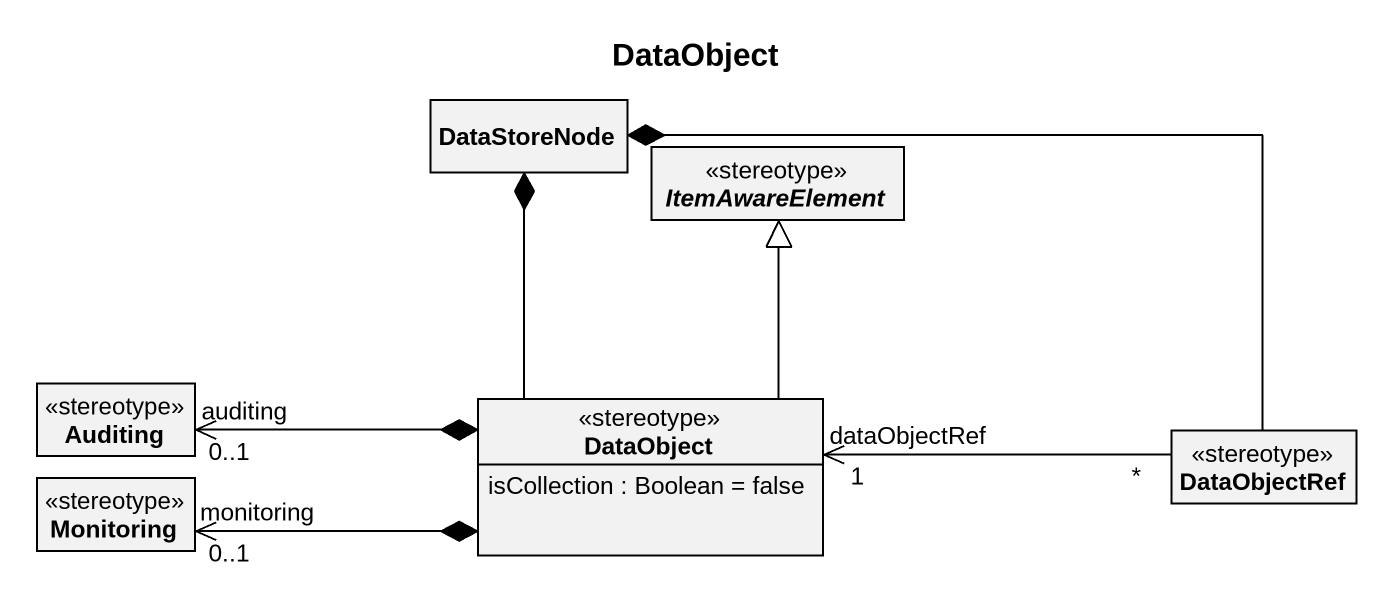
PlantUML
@startuml
title DataObject
hide circle
hide empty members
class DataStoreNode
abstract class ItemAwareElement <<stereotype>>
class Monitoring <<stereotype>>
class Auditing <<stereotype>>
class DataObject <<stereotype>> {
  isCollection : Boolean = false
}
class DataObjectRef <<stereotype>>
DataObject -up-* DataStoreNode
DataObject -up-|> ItemAwareElement
DataObject *-left-> "monitoring\n0..1" Monitoring
DataObject *-left-> "auditing\n0..1" Auditing
DataObjectRef -left-* DataStoreNode
DataObjectRef "*" -left-> "dataObjectRef\n1" DataObject
@enduml
